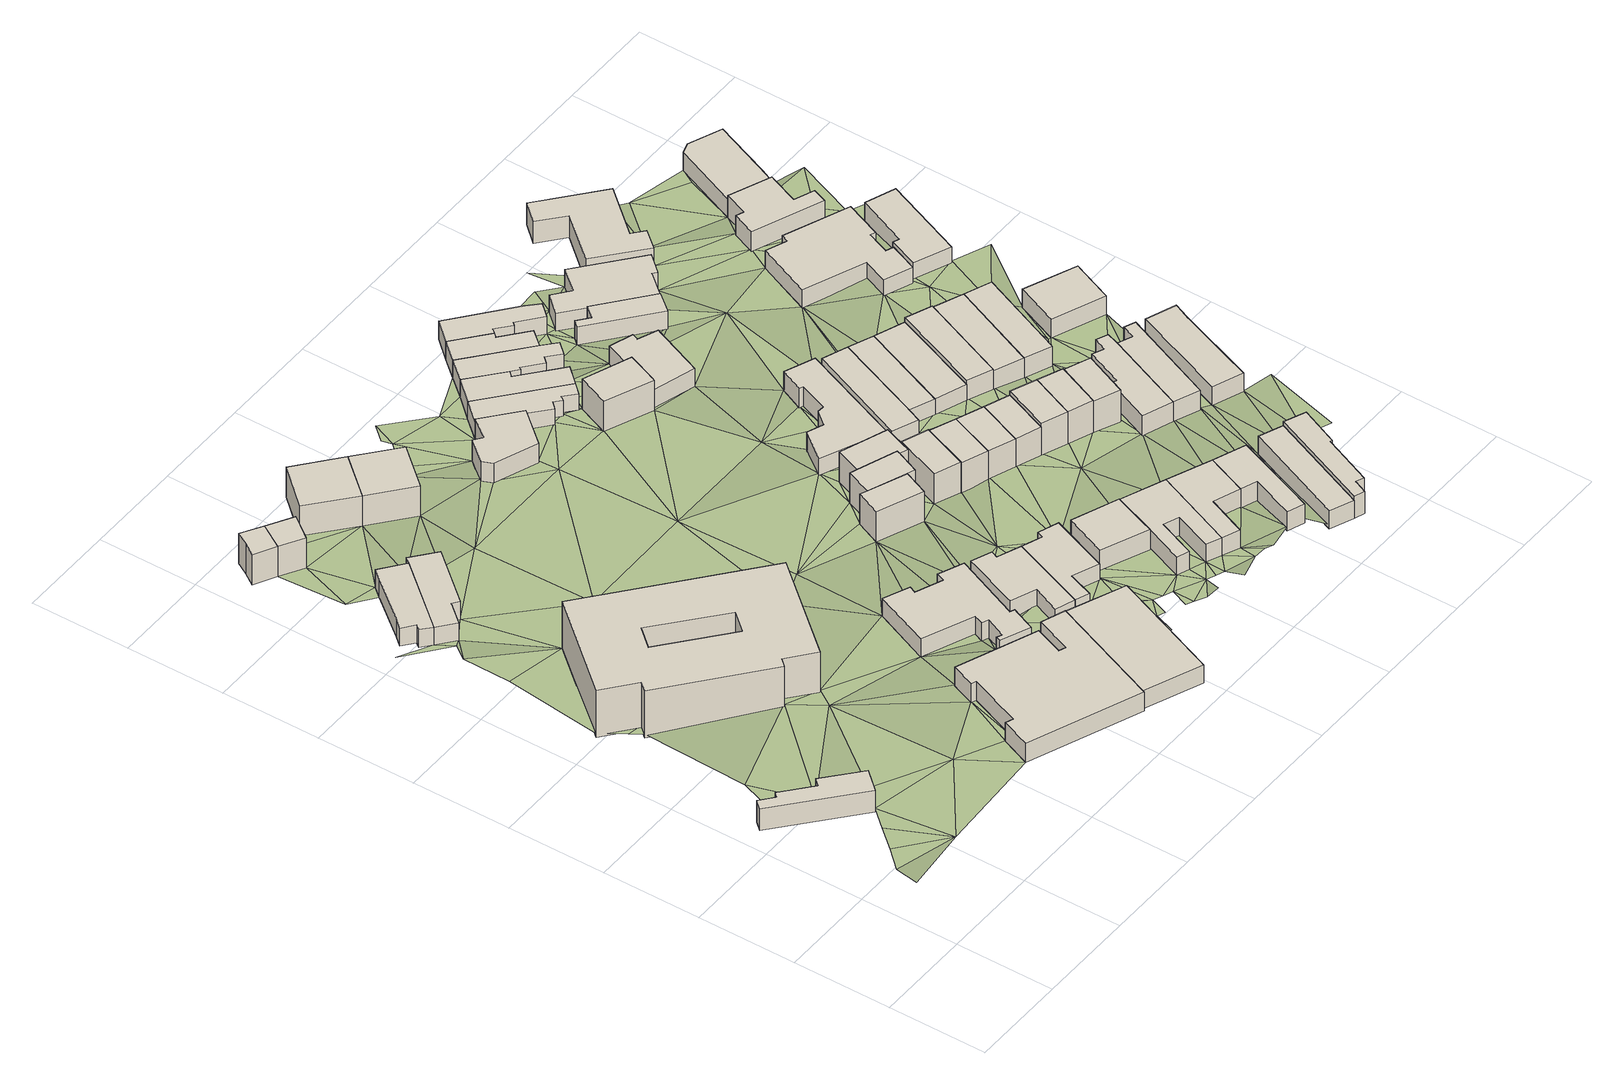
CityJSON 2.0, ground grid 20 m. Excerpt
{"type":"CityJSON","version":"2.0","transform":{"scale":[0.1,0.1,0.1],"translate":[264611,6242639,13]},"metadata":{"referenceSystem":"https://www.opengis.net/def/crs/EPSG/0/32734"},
"CityObjects":{
"building1":{"type":"Building","attributes":{"address":"68 Greatmore Street Woodstock Cape Town","building":"house","building:levels":"1","footprint":{"type":"Polygon"},"plus_code":"CGX5XHXM+XRR","ground_height":19.07,"building_height":4.1,"roof_height":23.17},"geometry":[{"type":"Solid","lod":"1","boundaries":[[[[0,1,2,3]],[[1,4,5,2]],[[4,6,7,5]],[[6,8,9,7]],[[8,10,11,9]],[[10,12,13,11]],[[12,14,15,13]],[[14,0,3,15]],[[3,2,5,7,9,11,13,15]],[[14,12,10,8,6,4,1,0]]]]}]},
"building2":{"type":"Building","attributes":{"address":"54 Regent Road Woodstock Cape Town","building":"house","building:levels":"1","footprint":{"type":"Polygon"},"plus_code":"CGX6XVXC+X8R","ground_height":15.74,"building_height":4.1,"roof_height":19.84},"geometry":[{"type":"Solid","lod":"1","boundaries":[[[[16,17,18,19]],[[17,20,21,18]],[[20,22,23,21]],[[22,24,25,23]],[[24,26,27,25]],[[26,28,29,27]],[[28,30,31,29]],[[30,16,19,31]],[[19,18,21,23,25,27,29,31]],[[30,28,26,24,22,20,17,16]]]]}]},
"building3":{"type":"Building","attributes":{"address":"Greatmore Street Art and Humanities Hub 66 Greatmore Street Woodstock Cape Town","building":"university","building:levels":"3","footprint":{"type":"Polygon"},"plus_code":"CHXCXRXV+X5V","ground_height":17.51,"building_height":9.7,"roof_height":27.21},"geometry":[{"type":"Solid","lod":"1","boundaries":[[[[32,33,34,35]],[[33,36,37,34]],[[36,38,39,37]],[[38,40,41,39]],[[40,42,43,41]],[[42,44,45,43]],[[44,46,47,45]],[[46,32,35,47]],[[48,49,50,51]],[[49,52,53,50]],[[52,54,55,53]],[[54,48,51,55]],[[35,34,37,39,41,43,45,47],[51,50,53,55]],[[46,44,42,40,38,36,33,32],[54,52,49,48]]]]}]},
"building4":{"type":"Building","attributes":{"address":"27A Regent Road Cape Town","building":"house","building:levels":"2","footprint":{"type":"Polygon"},"plus_code":"CFXXX5XC+XJX","ground_height":15.25,"building_height":6.9,"roof_height":22.15},"geometry":[{"type":"Solid","lod":"1","boundaries":[[[[56,57,58,59,60]],[[57,61,62,63,59,58]],[[61,64,65,63,62]],[[64,66,67,65]],[[66,56,60,67]],[[60,59,63,65,67]],[[66,64,61,57,56]]]]}]},
"building5":{"type":"Building","attributes":{"address":"56 Regent Road Woodstock Cape Town","building":"house","building:levels":"1","footprint":{"type":"Polygon"},"plus_code":"CGXFX5XC+XQR","ground_height":15.74,"building_height":4.1,"roof_height":19.84},"geometry":[{"type":"Solid","lod":"1","boundaries":[[[[28,26,27,29]],[[26,68,69,27]],[[68,70,71,69]],[[70,72,73,71]],[[72,74,75,73]],[[74,76,77,75]],[[76,28,29,77]],[[29,27,69,71,73,75,77]],[[76,74,72,70,68,26,28]]]]}]},
"building6":{"type":"Building","attributes":{"address":"27B Regent Road Cape Town","building":"house","building:levels":"2","footprint":{"type":"Polygon"},"plus_code":"CGX5XQX9+X4X","ground_height":15.25,"building_height":6.9,"roof_height":22.15},"geometry":[{"type":"Solid","lod":"1","boundaries":[[[[66,64,78,65,67,79]],[[64,80,81,65,78]],[[80,82,83,81]],[[82,66,79,67,83]],[[67,65,81,83]],[[82,80,64,66]]]]}]},
"building7":{"type":"Building","attributes":{"address":"47-49 Greatmore Street Woodstock Cape Town","building":"yes","building:levels":"1","footprint":{"type":"Polygon"},"plus_code":"CJX9XWXX+XXV","ground_height":19.56,"building_height":4.1,"roof_height":23.66},"geometry":[{"type":"Solid","lod":"1","boundaries":[[[[84,85,86,87,88,89]],[[85,90,91,87,86]],[[90,92,93,91]],[[92,94,95,93]],[[94,96,97,95]],[[96,98,99,97]],[[98,100,101,99]],[[100,102,103,101]],[[102,104,105,103]],[[104,106,107,105]],[[106,108,109,107]],[[108,110,111,109]],[[110,84,89,88,111]],[[88,87,91,93,95,97,99,101,103,105,107,109,111]],[[110,108,106,104,102,100,98,96,94,92,90,85,84]]]]}]},
"building8":{"type":"Building","attributes":{"address":"27 Regent Road Woodstock Cape Town","building":"house","building:levels":"2","footprint":{"type":"Polygon"},"plus_code":"CGXWX2XM+X3V","ground_height":15.21,"building_height":6.9,"roof_height":22.11},"geometry":[{"type":"Solid","lod":"1","boundaries":[[[[112,113,114,115]],[[113,116,117,114]],[[116,118,119,117]],[[118,112,115,119]],[[115,114,117,119]],[[118,116,113,112]]]]}]},
"building9":{"type":"Building","attributes":{"address":"2 Ormskirk Street Woodstock Cape Town","building":"house","building:levels":"1","footprint":{"type":"Polygon"},"plus_code":"CJXPXMXP+XXV","ground_height":18.58,"building_height":4.1,"roof_height":22.68},"geometry":[{"type":"Solid","lod":"1","boundaries":[[[[120,121,122,123]],[[121,124,125,122]],[[124,126,127,125]],[[126,128,129,127]],[[128,130,131,129]],[[130,132,133,131]],[[132,134,135,133]],[[134,136,137,135]],[[136,138,139,137]],[[138,140,141,139]],[[140,142,143,141]],[[142,144,145,143]],[[144,146,147,145]],[[146,148,149,147]],[[148,150,151,149]],[[150,120,123,151]],[[123,122,125,127,129,131,133,135,137,139,141,143,145,147,149,151]],[[150,148,146,144,142,140,138,136,134,132,130,128,126,124,121,120]]]]}]},
"building10":{"type":"Building","attributes":{"address":"5 Saint James Street Woodstock Cape Town","building":"yes","building:levels":"1","footprint":{"type":"Polygon"},"plus_code":"CMX6X3XQ+X3X","ground_height":19.53,"building_height":4.1,"roof_height":23.63},"geometry":[{"type":"Solid","lod":"1","boundaries":[[[[152,153,89,86]],[[153,154,155,89]],[[154,156,157,155]],[[156,152,86,157]],[[86,89,155,157]],[[156,154,153,152]]]]}]},
"building11":{"type":"Building","attributes":{"address":"29 Regent Road Woodstock Cape Town","building":"house","building:levels":"2","footprint":{"type":"Polygon"},"plus_code":"CHX8X3XQ+X4R","ground_height":15.21,"building_height":6.9,"roof_height":22.11},"geometry":[{"type":"Solid","lod":"1","boundaries":[[[[112,118,119,115]],[[118,158,159,119]],[[158,160,161,159]],[[160,112,115,161]],[[115,119,159,161]],[[160,158,118,112]]]]}]},
"building12":{"type":"Building","attributes":{"address":"2A Ormskirk Street Woodstock Cape Town","building":"house","building:levels":"1","footprint":{"type":"Polygon"},"plus_code":"CMX8XMXW+XJV","ground_height":18.6,"building_height":4.1,"roof_height":22.7},"geometry":[{"type":"Solid","lod":"1","boundaries":[[[[162,163,164,165]],[[163,166,167,164]],[[166,168,169,167]],[[168,170,171,169]],[[170,172,173,171]],[[172,174,175,173]],[[174,176,177,175]],[[176,162,165,177]],[[165,164,167,169,171,173,175,177]],[[176,174,172,170,168,166,163,162]]]]}]},
"building13":{"type":"Building","attributes":{"address":"2B Ormskirk Street Woodstock Cape Town","building":"house","building:levels":"1","footprint":{"type":"Polygon"},"plus_code":"CMXQX3XF+X4X","ground_height":18.6,"building_height":4.1,"roof_height":22.7},"geometry":[{"type":"Solid","lod":"1","boundaries":[[[[163,162,165,164]],[[162,178,179,165]],[[178,180,181,179]],[[180,182,183,181]],[[182,184,185,183]],[[184,186,187,185]],[[186,188,189,187]],[[188,163,164,189]],[[164,165,179,181,183,185,187,189]],[[188,186,184,182,180,178,162,163]]]]}]},
"building14":{"type":"Building","attributes":{"address":"69 Devon Street Woodstock Cape Town","building":"house","building:levels":"1","footprint":{"type":"Polygon"},"plus_code":"CJX9X5X7+XXR","ground_height":16.05,"building_height":4.1,"roof_height":20.15},"geometry":[{"type":"Solid","lod":"1","boundaries":[[[[190,191,192,193,194,195]],[[191,196,197,193,192]],[[196,198,199,197]],[[198,200,201,199]],[[200,202,203,201]],[[202,204,205,203]],[[204,190,195,194,205]],[[194,193,197,199,201,203,205]],[[204,202,200,198,196,191,190]]]]}]},
"building15":{"type":"Building","attributes":{"address":"45B Greatmore Street Woodstock Cape Town","building":"house","building:levels":"2","footprint":{"type":"Polygon"},"plus_code":"CMXFXMXC+X9V","ground_height":17.74,"building_height":6.9,"roof_height":24.64},"geometry":[{"type":"Solid","lod":"1","boundaries":[[[[206,207,208,209]],[[207,210,211,208]],[[210,212,213,211]],[[212,214,215,213]],[[214,206,209,215]],[[209,208,211,213,215]],[[214,212,210,207,206]]]]}]},
"building16":{"type":"Building","attributes":{"address":"45A Greatmore Street Woodstock Cape Town","building":"house","building:levels":"2","footprint":{"type":"Polygon"},"plus_code":"CMXMX4XM+XPW","ground_height":17.74,"building_height":6.9,"roof_height":24.64},"geometry":[{"type":"Solid","lod":"1","boundaries":[[[[207,206,209,208]],[[206,216,217,209]],[[216,218,219,217]],[[218,220,221,219]],[[220,222,223,221]],[[222,224,225,223]],[[224,207,208,225]],[[208,209,217,219,221,223,225]],[[224,222,220,218,216,206,207]]]]}]},
"building17":{"type":"Building","attributes":{"address":"4 Ormskirk Street Woodstock Cape Town","building":"house","building:levels":"1","footprint":{"type":"Polygon"},"plus_code":"CPX7XFX9+XFR","ground_height":19.53,"building_height":4.1,"roof_height":23.63},"geometry":[{"type":"Solid","lod":"1","boundaries":[[[[226,227,228,229,230]],[[227,231,232,228]],[[231,233,234,235,232]],[[233,226,230,229,235,234]],[[229,228,232,235]],[[233,231,227,226]]]]}]},
"building18":{"type":"Building","attributes":{"address":"65 Devon Street Woodstock Cape Town","building":"house","building:levels":"1","footprint":{"type":"Polygon"},"plus_code":"CJXQXJXQ+X4X","ground_height":15.21,"building_height":4.1,"roof_height":19.31},"geometry":[{"type":"Solid","lod":"1","boundaries":[[[[236,191,192,237]],[[191,190,195,192]],[[190,238,239,195]],[[238,240,241,239]],[[240,242,243,241]],[[242,244,245,243]],[[244,246,247,245]],[[246,248,249,247]],[[248,236,237,249]],[[237,192,195,239,241,243,245,247,249]],[[248,246,244,242,240,238,190,191,236]]]]}]},
"building19":{"type":"Building","attributes":{"address":"45 Greatmore Street Woodstock Cape Town","building":"house","building:levels":"2","footprint":{"type":"Polygon"},"plus_code":"CMXRXQXG+XFW","ground_height":17.74,"building_height":6.9,"roof_height":24.64},"geometry":[{"type":"Solid","lod":"1","boundaries":[[[[222,220,221,223]],[[220,218,219,221]],[[218,250,251,219]],[[250,252,253,251]],[[252,254,255,253]],[[254,222,223,255]],[[223,221,219,251,253,255]],[[254,252,250,218,220,222]]]]}]},
"building20":{"type":"Building","attributes":{"address":"6 Ormskirk Street Woodstock Cape Town","building":"house","building:levels":"1","footprint":{"type":"Polygon"},"plus_code":"CPXQX4XG+XWR","ground_height":19.36,"building_height":4.1,"roof_height":23.46},"geometry":[{"type":"Solid","lod":"1","boundaries":[[[[256,257,234,230]],[[257,258,259,234]],[[258,260,261,259]],[[260,262,263,261]],[[262,264,265,263]],[[264,266,267,265]],[[266,268,269,267]],[[268,270,271,269]],[[270,256,230,271]],[[230,234,259,261,263,265,267,269,271]],[[270,268,266,264,262,260,258,257,256]]]]}]},
"building21":{"type":"Building","attributes":{"address":"63 Devon Street Woodstock Cape Town","building":"house","building:levels":"1","footprint":{"type":"Polygon"},"plus_code":"CMX3XMXF+XGV","ground_height":15.21,"building_height":4.1,"roof_height":19.31},"geometry":[{"type":"Solid","lod":"1","boundaries":[[[[236,248,249,237]],[[248,272,273,249]],[[272,274,275,273]],[[274,276,277,275]],[[276,278,279,277]],[[278,236,237,279]],[[237,249,273,275,277,279]],[[278,276,274,272,248,236]]]]}]},
"building22":{"type":"Building","attributes":{"address":"3C Ormskirk Street Woodstock Cape Town","building":"house","building:levels":"2","footprint":{"type":"Polygon"},"plus_code":"CPX4X4XW+XPX","ground_height":17.74,"building_height":6.9,"roof_height":24.64},"geometry":[{"type":"Solid","lod":"1","boundaries":[[[[280,281,282,283,284,285]],[[281,286,287,283,282]],[[286,288,289,287]],[[288,280,285,284,289]],[[284,283,287,289]],[[288,286,281,280]]]]}]},
"building23":{"type":"Building","attributes":{"address":"29A Regent Road Woodstock Cape Town","building":"house","building:levels":"2","footprint":{"type":"Polygon"},"plus_code":"CMX9XRXJ+XJV","ground_height":15.99,"building_height":6.9,"roof_height":22.89},"geometry":[{"type":"Solid","lod":"1","boundaries":[[[[290,291,292,293,294,295]],[[291,296,297,293,292]],[[296,298,299,297]],[[298,300,301,299]],[[300,290,295,294,301]],[[294,293,297,299,301]],[[300,298,296,291,290]]]]}]},
"building24":{"type":"Building","attributes":{"address":"3B Ormskirk Street Woodstock Cape Town","building":"house","building:levels":"2","footprint":{"type":"Polygon"},"plus_code":"CPX9X8X6+XWR","ground_height":17.51,"building_height":6.9,"roof_height":24.41},"geometry":[{"type":"Solid","lod":"1","boundaries":[[[[302,303,285,282]],[[303,304,305,285]],[[304,306,307,305]],[[306,302,282,307]],[[282,285,305,307]],[[306,304,303,302]]]]}]},
"building25":{"type":"Building","attributes":{"address":"61 Devon Street Woodstock Cape Town","building":"house","building:levels":"1","footprint":{"type":"Polygon"},"plus_code":"CMX4XQX9+XFR","ground_height":15.23,"building_height":4.1,"roof_height":19.33},"geometry":[{"type":"Solid","lod":"1","boundaries":[[[[278,276,277,279]],[[276,308,309,277]],[[308,310,311,309]],[[310,312,313,311]],[[312,314,315,313]],[[314,316,317,315]],[[316,318,319,317]],[[318,320,321,319]],[[320,322,323,321]],[[322,278,279,323]],[[279,277,309,311,313,315,317,319,321,323]],[[322,320,318,316,314,312,310,308,276,278]]]]}]},
"building26":{"type":"Building","attributes":{"address":"8 Ormskirk Street Woodstock Cape Town","building":"house","building:levels":"1","footprint":{"type":"Polygon"},"plus_code":"CQX4XXXG+X3V","ground_height":19.36,"building_height":4.1,"roof_height":23.46},"geometry":[{"type":"Solid","lod":"1","boundaries":[[[[270,268,269,271]],[[268,324,325,269]],[[324,326,327,325]],[[326,328,329,327]],[[328,330,331,329]],[[330,270,271,331]],[[271,269,325,327,329,331]],[[330,328,326,324,268,270]]]]}]},
"building27":{"type":"Building","attributes":{"address":"43 Greatmore Street Woodstock Cape Town","building":"house","building:levels":"1","footprint":{"type":"Polygon"},"plus_code":"CPX8X2XQ+X9R","ground_height":16.94,"building_height":4.1,"roof_height":21.04},"geometry":[{"type":"Solid","lod":"1","boundaries":[[[[332,333,334,335]],[[333,336,337,334]],[[336,338,339,337]],[[338,340,341,339]],[[340,342,343,341]],[[342,344,345,343]],[[344,346,347,345]],[[346,348,349,347]],[[348,350,351,349]],[[350,332,335,351]],[[335,334,337,339,341,343,345,347,349,351]],[[350,348,346,344,342,340,338,336,333,332]]]]}]},
"building28":{"type":"Building","attributes":{"address":"59 Devon Street Woodstock Cape Town","building":"house","building:levels":"1","footprint":{"type":"Polygon"},"plus_code":"CMX9XFX7+XHX","ground_height":15.23,"building_height":4.1,"roof_height":19.33},"geometry":[{"type":"Solid","lod":"1","boundaries":[[[[322,320,321,323]],[[320,352,353,321]],[[352,354,355,353]],[[354,356,357,355]],[[356,358,359,357]],[[358,322,323,359]],[[323,321,353,355,357,359]],[[358,356,354,352,320,322]]]]}]},
"building29":{"type":"Building","attributes":{"address":"3A Ormskirk Street Woodstock Cape Town","building":"house","building:levels":"2","footprint":{"type":"Polygon"},"plus_code":"CPXJXGXV+XVX","ground_height":17.51,"building_height":6.9,"roof_height":24.41},"geometry":[{"type":"Solid","lod":"1","boundaries":[[[[306,304,305,307]],[[304,360,361,305]],[[360,362,363,361]],[[362,306,307,363]],[[307,305,361,363]],[[362,360,304,306]]]]}]},
"building30":{"type":"Building","attributes":{"address":"64 Greatmore Street Woodstock Cape Town","building":"house","building:levels":"1","footprint":{"type":"Polygon"},"plus_code":"CMXVXJXM+X5X","ground_height":15.99,"building_height":4.1,"roof_height":20.09},"geometry":[{"type":"Solid","lod":"1","boundaries":[[[[290,300,364,295]],[[300,365,366,364]],[[365,367,368,366]],[[367,369,370,368]],[[369,371,372,370]],[[371,373,374,372]],[[373,290,295,374]],[[295,364,366,368,370,372,374]],[[373,371,369,367,365,300,290]]]]}]},
"building31":{"type":"Building","attributes":{"address":"5B Ormskirk Street Woodstock Cape Town","building":"house","building:levels":"2","footprint":{"type":"Polygon"},"plus_code":"CPXVXMXG+X3R","ground_height":17.51,"building_height":6.9,"roof_height":24.41},"geometry":[{"type":"Solid","lod":"1","boundaries":[[[[362,360,361,363]],[[360,375,376,361]],[[375,377,378,376]],[[377,362,363,378]],[[363,361,376,378]],[[377,375,360,362]]]]}]},
"building32":{"type":"Building","attributes":{"address":"10 Ormskirk Street Woodstock Cape Town","building":"house","building:levels":"1","footprint":{"type":"Polygon"},"plus_code":"CQXFXCXM+XWW","ground_height":19.36,"building_height":4.1,"roof_height":23.46},"geometry":[{"type":"Solid","lod":"1","boundaries":[[[[379,380,329,331]],[[380,381,382,329]],[[381,383,384,382]],[[383,385,386,384]],[[385,387,388,386]],[[387,379,331,388]],[[331,329,382,384,386,388]],[[387,385,383,381,380,379]]]]}]},
"building33":{"type":"Building","attributes":{"address":"57 Devon Street Woodstock Cape Town","building":"house","building:levels":"1","footprint":{"type":"Polygon"},"plus_code":"CMXFX2XJ+XPW","ground_height":15.23,"building_height":4.1,"roof_height":19.33},"geometry":[{"type":"Solid","lod":"1","boundaries":[[[[358,356,357,359]],[[356,389,390,357]],[[389,391,392,390]],[[391,393,394,392]],[[393,395,396,394]],[[395,397,398,396]],[[397,399,400,398]],[[399,401,402,400]],[[401,358,359,402]],[[359,357,390,392,394,396,398,400,402]],[[401,399,397,395,393,391,389,356,358]]]]}]},
"building34":{"type":"Building","attributes":{"address":"56 Regent Road Woodstock Cape Town","building":"house","building:levels":"1","footprint":{"type":"Polygon"},"plus_code":"CPXMX2X9+XXR","ground_height":16.55,"building_height":4.1,"roof_height":20.65},"geometry":[{"type":"Solid","lod":"1","boundaries":[[[[403,404,405,406]],[[404,407,408,405]],[[407,409,410,408]],[[409,411,412,410]],[[411,403,406,412]],[[406,405,408,410,412]],[[411,409,407,404,403]]]]}]},
"building35":{"type":"Building","attributes":{"address":"5A Ormskirk Street Woodstock Cape Town","building":"house","building:levels":"2","footprint":{"type":"Polygon"},"plus_code":"CQX4XMXW+XVR","ground_height":18.44,"building_height":6.9,"roof_height":25.34},"geometry":[{"type":"Solid","lod":"1","boundaries":[[[[377,375,376,413,414,378]],[[375,415,416,413,376]],[[415,417,418,416]],[[417,377,378,414,418]],[[414,413,416,418]],[[417,415,375,377]]]]}]},
"building36":{"type":"Building","attributes":{"address":"12 Ormskirk Street Woodstock Cape Town","building":"house","building:levels":"1","footprint":{"type":"Polygon"},"plus_code":"CQXVX4X2+X7W","ground_height":19.09,"building_height":4.1,"roof_height":23.19},"geometry":[{"type":"Solid","lod":"1","boundaries":[[[[419,420,421,422]],[[420,423,424,421]],[[423,425,426,424]],[[425,419,422,426]],[[422,421,424,426]],[[425,423,420,419]]]]}]},
"building37":{"type":"Building","attributes":{"address":"58 Regent Road Woodstock Cape Town","building":"house","building:levels":"1","footprint":{"type":"Polygon"},"plus_code":"CPXWXCX6+XQR","ground_height":16.55,"building_height":4.1,"roof_height":20.65},"geometry":[{"type":"Solid","lod":"1","boundaries":[[[[403,411,412,406]],[[411,427,428,412]],[[427,429,430,428]],[[429,403,406,430]],[[406,412,428,430]],[[429,427,411,403]]]]}]},
"building38":{"type":"Building","attributes":{"address":"7B Ormskirk Street Woodstock Cape Town","building":"house","building:levels":"2","footprint":{"type":"Polygon"},"plus_code":"CQX9XMXG+X5X","ground_height":18.44,"building_height":6.9,"roof_height":25.34},"geometry":[{"type":"Solid","lod":"1","boundaries":[[[[431,432,416,418]],[[432,433,434,435,416]],[[433,436,437,438,435,434]],[[436,431,418,438,437]],[[418,416,435,438]],[[436,433,432,431]]]]}]},
"building39":{"type":"Building","attributes":{"address":"14 Ormskirk Street Woodstock Cape Town","building":"house","building:levels":"1","footprint":{"type":"Polygon"},"plus_code":"CRX2X2XW+X7X","ground_height":20.05,"building_height":4.1,"roof_height":24.15},"geometry":[{"type":"Solid","lod":"1","boundaries":[[[[439,419,440,441]],[[419,425,426,442,440]],[[425,443,444,445,442,426]],[[443,446,447,445,444]],[[446,448,449,447]],[[448,450,451,449]],[[450,452,453,451]],[[452,439,441,453]],[[441,440,442,445,447,449,451,453]],[[452,450,448,446,443,425,419,439]]]]}]},
"building40":{"type":"Building","attributes":{"address":"62 Greatmore Street Woodstock Cape Town","building":"house","building:levels":"1","footprint":{"type":"Polygon"},"plus_code":"CPX8X4X3+XFR","ground_height":15.23,"building_height":4.1,"roof_height":19.33},"geometry":[{"type":"Solid","lod":"1","boundaries":[[[[454,455,456,457,458,459]],[[455,460,461,457,456]],[[460,462,463,461]],[[462,464,465,463]],[[464,466,467,465]],[[466,454,459,458,467]],[[458,457,461,463,465,467]],[[466,464,462,460,455,454]]]]}]},
"building41":{"type":"Building","attributes":{"address":"7A Ormskirk Street Woodstock Cape Town","building":"house","building:levels":"2","footprint":{"type":"Polygon"},"plus_code":"CQXJXPX6+XGR","ground_height":18.19,"building_height":6.9,"roof_height":25.09},"geometry":[{"type":"Solid","lod":"1","boundaries":[[[[436,433,434,437]],[[433,468,469,434]],[[468,470,471,469]],[[470,436,437,471]],[[437,434,469,471]],[[470,468,433,436]]]]}]},
"building42":{"type":"Building","attributes":{"address":"60 Regent Road Woodstock Cape Town","building":"house","building:levels":"1","footprint":{"type":"Polygon"},"plus_code":"CQX5XVX7+XMV","ground_height":16.55,"building_height":4.1,"roof_height":20.65},"geometry":[{"type":"Solid","lod":"1","boundaries":[[[[429,427,428,430]],[[427,472,473,428]],[[472,474,475,473]],[[474,429,430,475]],[[430,428,473,475]],[[474,472,427,429]]]]}]},
"building43":{"type":"Building","attributes":{"address":"60 Greatmore Street Woodstock Cape Town","building":"house","building:levels":"1","footprint":{"type":"Polygon"},"plus_code":"CPXFXGX9+X9R","ground_height":14.83,"building_height":4.1,"roof_height":18.93},"geometry":[{"type":"Solid","lod":"1","boundaries":[[[[476,477,478,459]],[[477,479,480,478]],[[479,481,482,480]],[[481,483,484,482]],[[483,485,486,484]],[[485,487,488,486]],[[487,489,490,488]],[[489,491,456,490]],[[491,476,459,456]],[[459,478,480,482,484,486,488,490,456]],[[491,489,487,485,483,481,479,477,476]]]]}]},
"building44":{"type":"Building","attributes":{"address":"62 Regent Road Woodstock Cape Town","building":"house","building:levels":"1","footprint":{"type":"Polygon"},"plus_code":"CQXFXCXW+X2V","ground_height":17.51,"building_height":4.1,"roof_height":21.61},"geometry":[{"type":"Solid","lod":"1","boundaries":[[[[492,493,473,494,495,475]],[[493,496,497,498,494,473]],[[496,499,500,501,498,497]],[[499,492,475,495,501,500]],[[495,494,498,501]],[[499,496,493,492]]]]}]},
"building45":{"type":"Building","attributes":{"address":"9 Ormskirk Street Woodstock Cape Town","building":"house","building:levels":"1","footprint":{"type":"Polygon"},"plus_code":"CQXVXWXM+XVX","ground_height":18.19,"building_height":4.1,"roof_height":22.29},"geometry":[{"type":"Solid","lod":"1","boundaries":[[[[502,503,504,505]],[[503,506,507,504]],[[506,508,509,507]],[[508,510,511,509]],[[510,512,513,511]],[[512,514,515,513]],[[514,516,517,515]],[[516,518,519,517]],[[518,502,505,519]],[[505,504,507,509,511,513,515,517,519]],[[518,516,514,512,510,508,506,503,502]]]]}]},
"building46":{"type":"Building","attributes":{"address":"64 Regent Road Woodstock Cape Town","building":"house","building:levels":"1","footprint":{"type":"Polygon"},"plus_code":"CQXPXVXC+XJW","ground_height":17.23,"building_height":4.1,"roof_height":21.33},"geometry":[{"type":"Solid","lod":"1","boundaries":[[[[499,496,497,500]],[[496,520,521,497]],[[520,522,523,521]],[[522,499,500,523]],[[500,497,521,523]],[[522,520,496,499]]]]}]},
"building47":{"type":"Building","attributes":{"address":"11 Ormskirk Street Woodstock Cape Town","building":"house","building:levels":"1","footprint":{"type":"Polygon"},"plus_code":"CRX6XRXG+XPW","ground_height":18.19,"building_height":4.1,"roof_height":22.29},"geometry":[{"type":"Solid","lod":"1","boundaries":[[[[503,502,505,504]],[[502,524,525,505]],[[524,526,527,525]],[[526,528,529,527]],[[528,530,531,529]],[[530,503,504,531]],[[504,505,525,527,529,531]],[[530,528,526,524,502,503]]]]}]},
"building48":{"type":"Building","attributes":{"address":"66 Regent Road Woodstock Cape Town","building":"house","building:levels":"1","footprint":{"type":"Polygon"},"plus_code":"CRX2X9X7+XVW","ground_height":17.23,"building_height":4.1,"roof_height":21.33},"geometry":[{"type":"Solid","lod":"1","boundaries":[[[[522,520,521,523]],[[520,532,533,521]],[[532,534,535,533]],[[534,522,523,535]],[[523,521,533,535]],[[534,532,520,522]]]]}]},
"building49":{"type":"Building","attributes":{"address":"13 Ormskirk Street Woodstock Cape Town","building":"house","building:levels":"1","footprint":{"type":"Polygon"},"plus_code":"CRXHXVX6+X7W","ground_height":18.19,"building_height":4.1,"roof_height":22.29},"geometry":[{"type":"Solid","lod":"1","boundaries":[[[[536,537,538,539,540,541]],[[537,542,543,539,538]],[[542,544,545,543]],[[544,546,547,545]],[[546,536,541,540,547]],[[540,539,543,545,547]],[[546,544,542,537,536]]]]}]},
"building50":{"type":"Building","attributes":{"address":"58 Greatmore Street Woodstock Cape Town","building":"house","building:levels":"1","footprint":{"type":"Polygon"},"plus_code":"CQX4X7X2+XQX","ground_height":14.83,"building_height":4.1,"roof_height":18.93},"geometry":[{"type":"Solid","lod":"1","boundaries":[[[[548,549,550,551]],[[549,552,553,550]],[[552,554,555,553]],[[554,556,557,555]],[[556,558,559,557]],[[558,560,561,559]],[[560,562,563,561]],[[562,548,551,563]],[[551,550,553,555,557,559,561,563]],[[562,560,558,556,554,552,549,548]]]]}]},
"building51":{"type":"Building","attributes":{"address":"43 Greatmore Street Woodstock Cape Town","building":"house","building:use":"residential","building:levels":"1","beds":"12","social_facility":"group_home","footprint":{"type":"Polygon"},"plus_code":"CQXWXMX3+XCX","ground_height":15.38,"building_height":4.1,"roof_height":19.48},"geometry":[{"type":"Solid","lod":"1","boundaries":[[[[564,565,566,567]],[[565,568,569,566]],[[568,570,571,569]],[[570,572,573,571]],[[572,574,575,573]],[[574,576,577,575]],[[576,578,579,577]],[[578,580,581,579]],[[580,582,583,581]],[[582,584,585,583]],[[584,586,587,585]],[[586,564,567,587]],[[567,566,569,571,573,575,577,579,581,583,585,587]],[[586,584,582,580,578,576,574,572,570,568,565,564]]]]}]},
"building52":{"type":"Building","attributes":{"address":"68 Regent Road Woodstock Cape Town","building":"house","building:levels":"1","footprint":{"type":"Polygon"},"plus_code":"CRXHXQXJ+X4X","ground_height":17.23,"building_height":4.1,"roof_height":21.33},"geometry":[{"type":"Solid","lod":"1","boundaries":[[[[588,589,590,591]],[[589,592,593,590]],[[592,594,595,593]],[[594,588,591,595]],[[591,590,593,595]],[[594,592,589,588]]]]}]},
"building53":{"type":"Building","attributes":{"address":"41 Greatmore Street Woodstock Cape Town","building":"house","building:levels":"1","footprint":{"type":"Polygon"},"plus_code":"CRX3XJXW+X3X","ground_height":15.38,"building_height":4.1,"roof_height":19.48},"geometry":[{"type":"Solid","lod":"1","boundaries":[[[[596,597,598,599,600,601]],[[597,602,603,599,598]],[[602,604,605,603]],[[604,606,607,605]],[[606,608,609,607]],[[608,610,611,609]],[[610,612,613,611]],[[612,596,601,600,613]],[[600,599,603,605,607,609,611,613]],[[612,610,608,606,604,602,597,596]]]]}]},
"building54":{"type":"Building","attributes":{"address":"31A Regent Road Woodstock Cape Town","building":"house","building:levels":"1","footprint":{"type":"Polygon"},"plus_code":"CRXMXFXW+XGW","ground_height":15.38,"building_height":4.1,"roof_height":19.48},"geometry":[{"type":"Solid","lod":"1","boundaries":[[[[614,615,616,617]],[[615,618,619,616]],[[618,620,621,619]],[[620,622,623,621]],[[622,624,625,623]],[[624,614,617,625]],[[617,616,619,621,623,625]],[[624,622,620,618,615,614]]]]}]},
"building55":{"type":"Building","attributes":{"address":"39 Greatmore Street Woodstock Cape Town","building":"house","building:levels":"1","footprint":{"type":"Polygon"},"plus_code":"CRX8XWXG+XVV","ground_height":14.53,"building_height":4.1,"roof_height":18.63},"geometry":[{"type":"Solid","lod":"1","boundaries":[[[[596,626,627,601]],[[626,628,629,627]],[[628,630,631,629]],[[630,632,633,631]],[[632,634,635,633]],[[634,597,598,635]],[[597,596,601,598]],[[601,627,629,631,633,635,598]],[[597,634,632,630,628,626,596]]]]}]},
"terrain1":{"type":"TINRelief","geometry":[{"type":"CompositeSurface","lod":"1","boundaries":[[[636,637,638]],[[639,638,637]],[[639,637,640]],[[8,641,4]],[[640,637,642]],[[8,4,643]],[[637,644,642]],[[643,4,645]],[[646,642,644]],[[647,648,649]],[[649,650,647]],[[651,4,646]],[[643,645,650]],[[644,637,108]],[[652,648,33]],[[646,644,651]],[[651,645,4]],[[653,654,26]],[[655,652,33]],[[644,108,106]],[[68,654,655]],[[26,654,68]],[[33,68,655]],[[656,657,658]],[[644,106,659]],[[659,651,644]],[[645,660,661]],[[651,660,645]],[[72,68,33]],[[72,70,68]],[[104,659,106]],[[658,657,662]],[[16,30,663]],[[663,80,64]],[[663,30,80]],[[664,659,104]],[[651,659,665]],[[72,33,666]],[[121,660,651]],[[651,665,121]],[[28,667,30]],[[30,118,80]],[[33,668,666]],[[72,666,669]],[[670,72,669]],[[667,118,30]],[[118,82,80]],[[120,660,121]],[[82,116,671]],[[121,665,672]],[[118,116,82]],[[660,120,668]],[[665,673,672]],[[158,667,670]],[[665,674,673]],[[118,667,158]],[[672,126,121]],[[158,670,669]],[[126,124,121]],[[675,674,676]],[[128,672,677]],[[126,672,128]],[[678,673,674]],[[674,675,679]],[[666,668,680]],[[678,674,679]],[[681,668,120]],[[679,682,678]],[[669,666,683]],[[682,679,684]],[[685,158,669]],[[686,682,172]],[[679,152,684]],[[146,150,148]],[[681,680,668]],[[144,150,146]],[[682,687,172]],[[684,687,682]],[[684,152,688]],[[120,150,212]],[[686,172,142]],[[689,112,690]],[[666,680,683]],[[212,681,120]],[[685,669,691]],[[692,156,693]],[[685,160,158]],[[694,688,152]],[[690,112,160]],[[212,150,144]],[[691,669,683]],[[172,170,142]],[[156,694,152]],[[692,695,696]],[[692,696,156]],[[142,212,144]],[[697,694,156]],[[160,198,690]],[[198,160,685]],[[698,699,696]],[[212,210,681]],[[696,699,156]],[[700,701,694]],[[700,694,697]],[[156,699,697]],[[702,690,198]],[[703,680,681]],[[214,142,170]],[[700,697,699]],[[166,163,168]],[[704,170,168]],[[681,210,224]],[[683,705,691]],[[700,699,706]],[[214,212,142]],[[707,708,709]],[[710,702,711]],[[163,704,168]],[[191,702,198]],[[191,198,196]],[[170,704,214]],[[712,700,706]],[[681,224,703]],[[712,706,707]],[[707,709,713]],[[680,714,683]],[[715,713,709]],[[700,712,716]],[[163,186,704]],[[188,186,163]],[[702,717,711]],[[713,715,718]],[[184,700,716]],[[717,702,191]],[[707,713,712]],[[224,210,207]],[[705,683,719]],[[704,186,184]],[[712,257,716]],[[260,712,713]],[[184,716,227]],[[288,214,704]],[[236,717,191]],[[720,705,719]],[[721,266,713]],[[260,713,266]],[[703,722,680]],[[719,683,714]],[[266,721,723]],[[224,222,254]],[[714,680,298]],[[206,214,216]],[[216,214,288]],[[266,262,260]],[[280,288,704]],[[224,254,703]],[[717,236,278]],[[724,725,723]],[[726,704,184]],[[266,723,268]],[[680,722,298]],[[184,227,256]],[[268,723,725]],[[262,266,264]],[[216,288,250]],[[704,726,280]],[[727,719,714]],[[727,728,719]],[[278,322,717]],[[250,218,216]],[[725,324,268]],[[254,252,703]],[[291,727,714]],[[250,288,286]],[[324,725,729]],[[730,727,731]],[[722,703,732]],[[291,731,727]],[[729,733,324]],[[256,734,184]],[[184,735,726]],[[250,286,252]],[[731,291,736]],[[737,703,252]],[[738,324,733]],[[274,308,276]],[[286,281,252]],[[274,312,308]],[[184,734,735]],[[739,722,732]],[[290,736,291]],[[326,324,328]],[[310,308,312]],[[274,740,312]],[[732,741,739]],[[328,324,738]],[[252,281,742]],[[252,742,737]],[[722,365,298]],[[736,290,740]],[[256,270,734]],[[300,298,365]],[[722,739,743]],[[740,316,312]],[[316,314,312]],[[742,281,744]],[[744,281,306]],[[328,738,745]],[[740,290,373]],[[743,739,746]],[[333,722,743]],[[722,333,365]],[[316,740,373]],[[747,735,734]],[[748,743,746]],[[356,354,391]],[[373,318,316]],[[404,737,742]],[[320,318,352]],[[389,356,391]],[[354,352,391]],[[306,749,744]],[[747,734,750]],[[751,734,270]],[[420,752,753]],[[391,352,393]],[[373,464,318]],[[306,362,749]],[[754,755,744]],[[395,352,318]],[[270,330,751]],[[393,352,395]],[[464,395,318]],[[754,744,749]],[[373,371,464]],[[737,404,332]],[[756,750,734]],[[362,377,749]],[[420,387,752]],[[464,462,395]],[[369,367,371]],[[734,751,756]],[[462,757,395]],[[395,757,397]],[[749,758,754]],[[758,749,377]],[[371,759,464]],[[333,760,365]],[[757,462,455]],[[460,455,462]],[[761,399,397]],[[759,371,367]],[[330,387,762]],[[397,757,763]],[[365,760,367]],[[751,330,762]],[[397,763,761]],[[404,764,332]],[[377,765,758]],[[765,377,417]],[[760,333,332]],[[452,450,766]],[[756,751,767]],[[403,764,404]],[[768,761,763]],[[420,769,387]],[[770,767,751]],[[759,367,760]],[[483,763,771]],[[387,769,762]],[[772,765,417]],[[436,772,417]],[[768,763,483]],[[332,764,773]],[[774,420,419]],[[775,767,770]],[[759,760,776]],[[773,764,403]],[[769,420,774]],[[770,777,775]],[[332,773,760]],[[429,773,403]],[[778,436,775]],[[772,436,778]],[[512,775,777]],[[779,780,483]],[[776,760,479]],[[781,419,439]],[[479,477,776]],[[774,419,781]],[[512,778,775]],[[483,481,779]],[[474,782,429]],[[783,784,439]],[[508,778,512]],[[785,508,512]],[[782,773,429]],[[774,786,769]],[[564,479,760]],[[781,439,784]],[[779,481,787]],[[787,481,479]],[[760,773,564]],[[788,778,508]],[[499,782,474]],[[778,788,789]],[[506,790,791]],[[788,508,506]],[[792,769,786]],[[787,479,793]],[[534,778,789]],[[791,528,506]],[[479,564,793]],[[794,773,782]],[[795,499,522]],[[796,789,788]],[[795,782,499]],[[797,788,506]],[[797,506,528]],[[787,798,799]],[[789,796,534]],[[797,528,792]],[[800,799,801]],[[795,522,534]],[[793,798,787]],[[795,802,782]],[[564,586,584]],[[793,564,584]],[[795,803,802]],[[804,801,799]],[[805,802,803]],[[534,806,795]],[[798,597,799]],[[584,807,793]],[[795,806,803]],[[804,799,597]],[[805,803,808]],[[809,534,796]],[[808,810,805]],[[808,578,810]],[[597,798,811]],[[578,808,580]],[[580,808,812]],[[807,813,793]],[[584,582,807]],[[809,806,534]],[[814,580,812]],[[804,597,815]],[[582,813,807]],[[814,582,580]],[[634,804,815]],[[813,582,816]],[[634,815,597]],[[817,818,819]],[[582,814,816]],[[816,819,813]],[[816,814,820]],[[819,816,821]],[[821,817,819]],[[817,821,626]]]}]}
},
"vertices":[
[158,283,52],[193,323,52],[193,323,102],[158,283,102],[124,384,52],[124,384,102],[112,370,52],[112,370,102],[55,420,52],[55,420,102],[47,411,52],[47,411,102],[20,434,52],[20,434,102],[5,417,52],[5,417,102],
[140,1312,27],[75,1231,27],[75,1231,68],[140,1312,68],[58,1211,27],[58,1211,68],[82,1192,27],[82,1192,68],[74,1183,27],[74,1183,68],[94,1165,27],[94,1165,68],[204,1296,27],[204,1296,68],[157,1333,27],[157,1333,68],
[511,721,34],[208,976,34],[208,976,142],[511,721,142],[55,796,34],[55,796,142],[116,745,34],[116,745,142],[102,728,34],[102,728,142],[292,569,34],[292,569,142],[305,584,34],[305,584,142],[357,540,34],[357,540,142],[230,826,34],[356,718,34],[356,718,142],[230,826,142],[324,680,34],[324,680,142],[197,788,34],[197,788,142],
[77,1563,22],[62,1538,22],[62,1538,64],[62,1538,91],[77,1563,91],[45,1512,22],[45,1512,64],[45,1512,91],[88,1489,22],[88,1489,91],[118,1538,22],[118,1538,91],
[128,1137,27],[128,1137,68],[161,1176,27],[161,1176,68],[174,1166,27],[174,1166,68],[260,1268,27],[260,1268,68],[213,1307,27],[213,1307,68],
[88,1489,64],[118,1538,64],[134,1462,22],[134,1462,91],[169,1508,22],[169,1508,91],
[628,54,64],[719,281,64],[719,281,106],[719,281,107],[628,54,107],[628,54,106],[671,299,64],[671,299,107],[642,226,64],[642,226,107],[629,231,64],[629,231,107],[651,289,64],[651,289,107],[491,352,64],[491,352,107],[472,304,64],[472,304,107],[482,300,64],[482,300,107],[440,193,64],[440,193,107],[425,199,64],[425,199,107],[401,139,64],[401,139,107],[626,50,64],[626,50,107],
[346,1525,22],[263,1595,22],[263,1595,91],[346,1525,91],[195,1518,22],[195,1518,91],[278,1446,22],[278,1446,91],
[573,562,56],[525,448,56],[525,448,97],[573,562,97],[627,405,56],[627,405,97],[619,386,56],[619,386,97],[632,381,56],[632,381,97],[615,340,56],[615,340,97],[604,345,56],[604,345,97],[600,335,56],[600,335,97],[659,310,56],[659,310,97],[680,360,56],[680,360,97],[671,364,56],[671,364,97],[728,500,56],[728,500,97],[678,521,56],[678,521,97],[671,504,56],[671,504,97],[618,526,56],[618,526,97],[624,540,56],[624,540,97],
[719,281,65],[628,54,65],[743,7,65],[743,7,106],[834,234,65],[834,234,106],
[356,1379,22],[356,1379,91],[424,1458,22],[424,1458,91],
[760,290,56],[820,445,56],[820,445,97],[760,290,97],[773,464,56],[773,464,97],[779,478,56],[779,478,97],[739,494,56],[739,494,97],[694,379,56],[694,379,97],[744,359,56],[744,359,97],[721,304,56],[721,304,97],
[788,279,56],[788,279,97],[807,330,56],[807,330,97],[860,309,56],[860,309,97],[906,428,56],[906,428,97],[865,443,56],[865,443,97],[860,430,56],[860,430,97],
[638,1357,22],[570,1415,22],[570,1415,63],[570,1415,71],[638,1357,71],[638,1357,63],[539,1376,22],[539,1376,71],[523,1388,22],[523,1388,71],[485,1344,22],[485,1344,71],[494,1323,22],[494,1323,71],[581,1290,22],[581,1290,71],
[842,700,47],[766,731,47],[766,731,116],[842,700,116],[752,737,47],[752,737,116],[731,687,47],[731,687,116],[821,650,47],[821,650,116],
[857,694,47],[857,694,116],[877,741,47],[877,741,116],[879,748,47],[879,748,116],[800,777,47],[800,777,116],[786,782,47],[786,782,116],
[1008,373,56],[916,409,56],[916,409,106],[1008,373,106],[1008,373,105],[880,323,56],[880,323,106],[974,284,56],[974,284,105],[974,284,106],
[606,1457,22],[606,1457,63],[677,1324,22],[677,1324,63],[689,1337,22],[689,1337,63],[703,1325,22],[703,1325,63],[709,1333,22],[709,1333,63],[732,1313,22],[732,1313,63],[751,1333,22],[751,1333,63],
[893,735,47],[893,735,116],[915,793,47],[915,793,116],[820,828,47],[820,828,116],
[1008,373,64],[974,284,64],[943,206,64],[943,206,105],[968,197,64],[968,197,105],[999,274,64],[999,274,105],[1029,262,64],[1029,262,105],[999,185,64],[999,185,105],[1029,172,64],[1029,172,105],[1096,337,64],[1096,337,105],
[780,1366,22],[780,1366,63],[702,1433,22],[702,1433,63],[711,1443,22],[711,1443,63],[645,1500,22],[645,1500,63],
[919,642,47],[955,736,47],[955,736,114],[955,736,116],[919,642,116],[919,642,114],[903,756,47],[903,756,116],[868,662,47],[868,662,116],
[829,1270,30],[734,1307,30],[734,1307,71],[734,1307,99],[829,1270,99],[829,1270,71],[708,1243,30],[708,1243,99],[802,1204,30],[802,1204,99],[805,1209,30],[805,1209,99],
[955,736,45],[919,642,45],[971,622,45],[971,622,114],[1007,715,45],[1007,715,114],
[725,1430,22],[725,1430,63],[729,1434,22],[729,1434,63],[764,1404,22],[764,1404,63],[775,1416,22],[775,1416,63],[801,1393,22],[801,1393,63],[821,1416,22],[821,1416,63],[795,1440,22],[795,1440,63],[678,1539,22],[678,1539,63],
[1063,158,64],[1063,158,105],[1096,238,64],[1096,238,105],[1150,218,64],[1150,218,105],[1183,301,64],[1183,301,105],
[1026,1024,36],[967,1048,36],[967,1048,80],[1026,1024,80],[946,1001,36],[946,1001,80],[953,998,36],[953,998,80],[931,940,36],[931,940,80],[918,941,36],[918,941,80],[895,913,36],[895,913,80],[863,926,36],[863,926,80],[817,869,36],[817,869,80],[943,815,36],[943,815,80],
[820,1470,22],[820,1470,63],[769,1513,22],[769,1513,63],[776,1521,22],[776,1521,63],[710,1577,22],[710,1577,63],
[1024,602,45],[1024,602,114],[1060,694,45],[1060,694,114],
[805,1209,71],[893,1183,30],[893,1183,71],[937,1291,30],[937,1291,71],[898,1307,30],[898,1307,71],[903,1320,30],[903,1320,71],[855,1336,30],[855,1336,71],
[1074,583,45],[1074,583,114],[1110,675,45],[1110,675,114],
[1183,301,61],[1150,218,61],[1182,206,61],[1182,206,105],[1148,119,61],[1148,119,105],[1182,106,61],[1182,106,105],[1248,276,61],[1248,276,105],
[783,1529,22],[783,1529,63],[812,1505,22],[812,1505,63],[817,1511,22],[817,1511,63],[863,1473,22],[863,1473,63],[885,1498,22],[885,1498,63],[863,1520,22],[863,1520,63],[746,1617,22],[746,1617,63],
[1085,998,36],[1035,1017,36],[1035,1017,76],[1085,998,76],[951,810,36],[951,810,76],[1002,790,36],[1002,790,76],[1014,818,36],[1014,818,76],
[1074,583,123],[1110,675,123],[1124,563,45],[1124,563,123],[1161,654,45],[1161,654,123],
[1328,255,61],[1281,274,61],[1281,274,102],[1328,255,102],[1194,63,61],[1194,63,102],[1241,44,61],[1241,44,102],
[1062,798,36],[1062,798,76],[1134,978,36],[1134,978,76],
[1161,654,42],[1124,563,42],[1173,544,42],[1173,544,121],[1173,544,123],[1210,634,42],[1210,634,121],[1210,634,123],
[1371,237,61],[1328,255,111],[1371,237,111],[1241,44,111],[1262,37,61],[1262,37,102],[1262,37,111],[1274,64,61],[1274,64,111],[1290,58,61],[1290,58,111],[1333,160,61],[1333,160,111],[1337,158,61],[1337,158,111],
[1024,1348,22],[924,1431,22],[924,1431,59],[924,1431,63],[1024,1348,63],[1024,1348,59],[905,1408,22],[905,1408,63],[882,1427,22],[882,1427,63],[871,1414,22],[871,1414,63],[994,1311,22],[994,1311,63],
[1224,523,42],[1224,523,121],[1262,613,42],[1262,613,121],
[1124,775,36],[1124,775,76],[1194,955,36],[1194,955,76],
[1024,1348,18],[1061,1392,18],[1061,1392,59],[1069,1385,18],[1069,1385,59],[1100,1421,18],[1100,1421,59],[983,1520,18],[983,1520,59],[947,1477,18],[947,1477,59],[914,1504,18],[914,1504,59],[882,1467,18],[882,1467,59],[924,1431,18],
[1194,955,33],[1124,775,33],[1124,775,86],[1194,955,86],[1173,754,33],[1173,754,83],[1173,754,86],[1246,934,33],[1246,934,83],[1246,934,86],
[1277,450,42],[1345,616,42],[1345,616,93],[1277,450,93],[1354,641,42],[1354,641,93],[1331,651,42],[1331,651,93],[1320,625,42],[1320,625,93],[1297,635,42],[1297,635,93],[1266,561,42],[1266,561,93],[1255,566,42],[1255,566,93],[1216,472,42],[1216,472,93],
[1230,730,33],[1230,730,83],[1305,910,33],[1305,910,83],
[1328,429,42],[1328,429,93],[1407,621,42],[1407,621,93],[1385,630,42],[1385,630,93],[1374,604,42],[1374,604,93],
[1283,708,33],[1283,708,83],[1358,889,33],[1358,889,83],
[1407,394,51],[1469,558,51],[1469,558,92],[1469,558,93],[1407,394,93],[1407,394,92],[1483,589,51],[1483,589,93],[1423,612,51],[1423,612,93],[1347,417,51],[1347,417,93],
[1116,1427,9],[1146,1463,9],[1146,1463,59],[1116,1427,59],[1123,1483,9],[1123,1483,59],[1200,1573,9],[1200,1573,59],[1085,1672,9],[1085,1672,59],[1052,1635,9],[1052,1635,59],[1100,1593,9],[1100,1593,59],[1025,1506,9],[1025,1506,59],
[1216,1264,24],[1170,1153,24],[1170,1153,65],[1216,1264,65],[1292,1104,24],[1292,1104,65],[1272,1054,24],[1272,1054,65],[1327,1032,24],[1327,1032,65],[1350,1089,24],[1350,1089,65],[1335,1095,24],[1335,1095,65],[1353,1140,24],[1353,1140,65],[1363,1136,24],[1363,1136,65],[1393,1210,24],[1393,1210,65],[1264,1262,24],[1264,1262,65],[1258,1247,24],[1258,1247,65],
[1373,835,41],[1338,749,41],[1338,749,83],[1373,835,83],[1442,707,41],[1442,707,83],[1477,792,41],[1477,792,83],
[1377,1364,15],[1294,1398,15],[1294,1398,56],[1294,1398,65],[1377,1364,65],[1377,1364,56],[1275,1351,15],[1275,1351,65],[1260,1357,15],[1260,1357,65],[1241,1311,15],[1241,1311,65],[1380,1255,15],[1380,1255,65],[1391,1284,15],[1391,1284,65],[1351,1300,15],[1351,1300,65],
[1475,1173,23],[1415,1196,23],[1415,1196,65],[1475,1173,65],[1373,1093,23],[1373,1093,65],[1360,1098,23],[1360,1098,65],[1336,1038,23],[1336,1038,65],[1408,1008,23],[1408,1008,65],
[1389,1392,15],[1389,1392,56],[1424,1478,15],[1424,1478,56],[1437,1510,15],[1437,1510,56],[1371,1537,15],[1371,1537,56],[1348,1530,15],[1348,1530,56],
[36,110,69],[178,128,61],[50,162,61],[87,201,61],[124,244,61],[112,370,61],[158,283,61],[86,505,52],[335,245,64],[292,569,54],[193,323,61],[116,745,43],[55,796,43],[86,750,43],[102,728,43],[335,505,54],[86,1000,34],[31,1200,27],[115,1132,27],[88,1099,34],[197,788,43],[324,680,45],[230,826,45],[472,304,66],[357,540,54],[305,584,54],[356,718,45],[92,1349,27],[482,300,66],[491,352,66],[335,1000,35],[213,1307,29],[511,721,47],[335,1250,29],[260,1268,29],[204,1563,22],[604,345,66],[600,335,66],[651,289,66],[642,226,66],[629,231,66],[615,340,66],[659,310,66],[671,299,66],[584,1000,39],[584,750,47],[680,360,66],[584,1250,30],[721,304,65],[485,1344,31],[671,364,66],[744,359,65],[760,290,65],[307,1595,22],[440,1480,22],[494,1323,31],[802,139,65],[743,7,74],[788,279,65],[822,131,65],[838,172,65],[833,245,65],[852,166,65],[867,202,65],[860,309,65],[807,330,65],[480,1525,22],[817,869,47],[833,505,56],[581,1290,31],[884,194,65],[904,186,65],[889,149,65],[904,143,65],[475,1545,22],[501,1575,22],[943,206,65],[963,158,64],[708,1243,31],[927,130,65],[880,323,65],[584,1500,22],[948,122,74],[677,1324,31],[638,1357,31],[981,151,64],[833,1000,39],[998,144,64],[1004,106,72],[1060,124,64],[971,622,54],[703,1325,31],[689,1337,31],[1079,117,72],[709,1333,30],[732,1313,30],[863,926,39],[1096,110,72],[1082,505,54],[1024,602,54],[751,1333,30],[943,815,47],[1148,119,72],[918,941,39],[780,1366,30],[895,913,39],[951,810,47],[946,1001,39],[1002,790,45],[1182,206,64],[931,940,39],[1074,583,54],[953,998,39],[1082,750,45],[1124,563,54],[1216,472,52],[1182,106,72],[1194,63,72],[1062,798,45],[1014,818,45],[1173,544,54],[882,1467,22],[1124,775,45],[994,1311,26],[1082,1250,26],[888,1550,22],[1277,450,52],[914,1504,22],[1082,1000,35],[1173,754,45],[1290,58,70],[1224,523,52],[940,1552,22],[1328,429,52],[1255,566,52],[947,1477,22],[1230,730,42],[1170,1153,26],[1347,417,52],[1262,613,52],[1024,1348,26],[1266,561,52],[1283,708,42],[1025,1506,18],[976,1594,18],[1407,394,52],[1272,1054,33],[1419,218,61],[1461,374,61],[1320,625,52],[1423,612,52],[1116,1427,18],[1338,749,42],[1331,750,42],[1345,616,52],[1374,604,52],[1407,621,52],[1241,1311,24],[1292,1104,33],[1331,1000,33],[1373,835,42],[1442,707,42],[1260,1357,24],[1146,1463,18],[1123,1483,18],[1200,1573,18],[1327,1032,33],[1336,1038,33],[1227,1557,15],[1350,1089,33],[1408,1008,33],[1331,1250,24],[1360,1098,33],[1483,978,32],[1335,1095,33],[1275,1351,24],[1373,1093,33],[1380,1255,24],[1415,1196,24],[1331,1500,15],[1416,1233,24],[1377,1364,24],[1351,1300,24],[1391,1284,24],[1451,1219,24],[1467,1360,23]
]}
